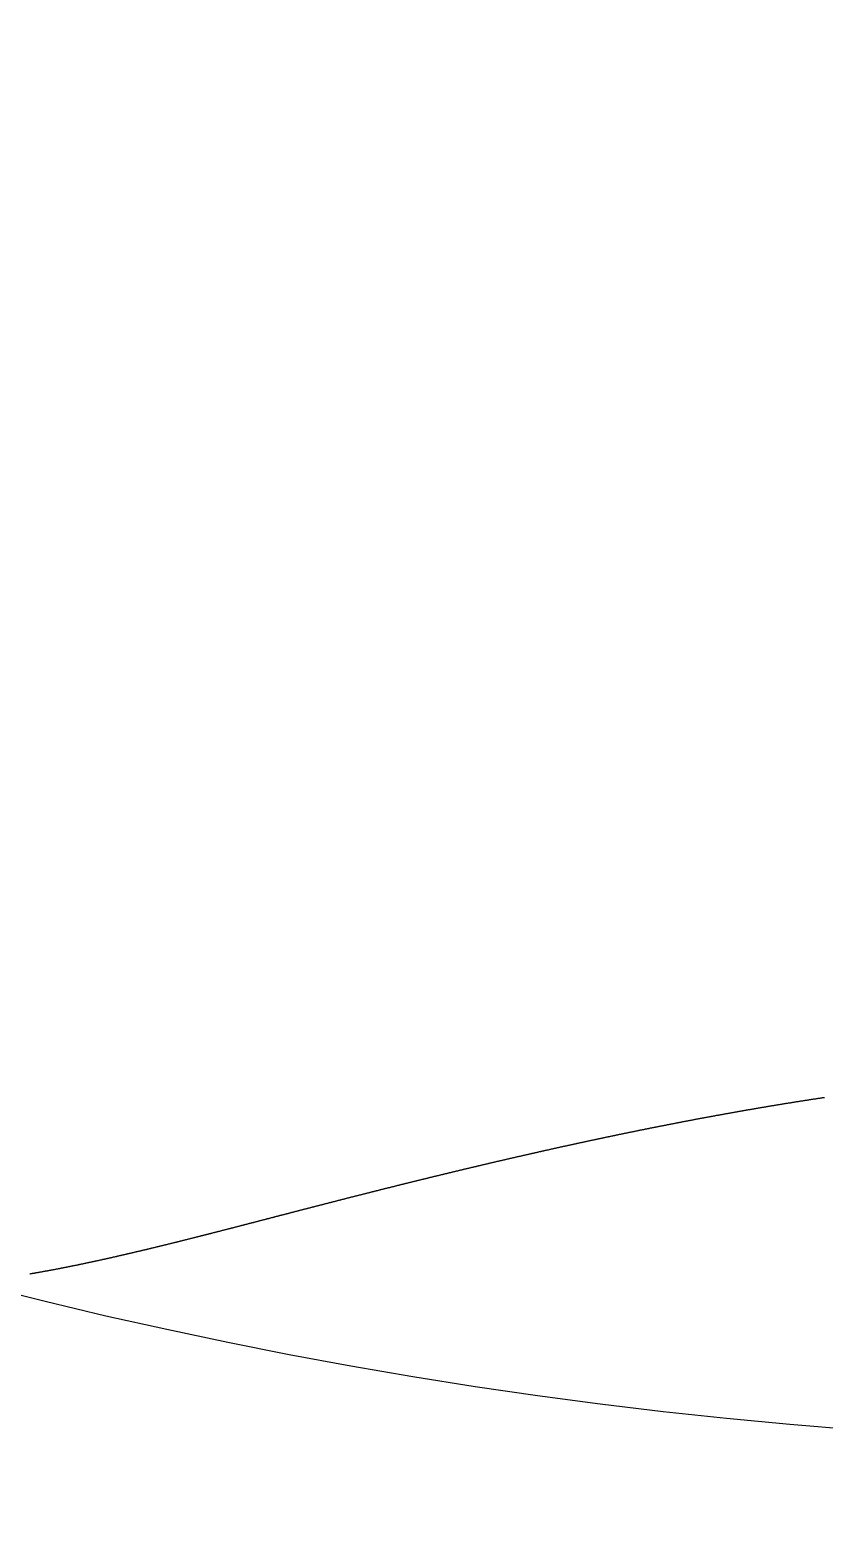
# Model space of a CAD drawing. Header units: millimetres. Extents: x 88 to 97873, y 32 to 55088.
# Drawn here: x 48396.625 to 48398.43, y 5102.381 to 5105.784 of the extents above; entities that cross this region are included whole.
import ezdxf

# ---------------------------------------------------------------- set-up
doc = ezdxf.new("R2010")
doc.units = ezdxf.units.MM
doc.header["$LTSCALE"] = 0.3

msp = doc.modelspace()

# ---------------------------------------------------------------- linework, layer by layer
msp.add_lwpolyline([(48396.6244, 5102.9549), (48396.6255, 5102.9551), (48396.6265, 5102.9553), (48396.6275, 5102.9555), (48396.6286, 5102.9557), (48396.6296, 5102.9558), (48396.6307, 5102.956), (48396.6317, 5102.9562), (48396.6328, 5102.9564), (48396.6338, 5102.9566), (48396.6349, 5102.9567), (48396.636, 5102.9569), (48396.637, 5102.9571), (48396.6381, 5102.9573), (48396.6391, 5102.9575), (48396.6402, 5102.9577), (48396.6412, 5102.9578), (48396.6423, 5102.958), (48396.6433, 5102.9582), (48396.6444, 5102.9584), (48396.6454, 5102.9586), (48396.6465, 5102.9588), (48396.6476, 5102.959), (48396.6486, 5102.9591), (48396.6497, 5102.9593), (48396.6507, 5102.9595), (48396.6518, 5102.9597), (48396.6529, 5102.9599), (48396.6539, 5102.9601), (48396.655, 5102.9603), (48396.6561, 5102.9605), (48396.6571, 5102.9607), (48396.6582, 5102.9609), (48396.6592, 5102.9611), (48396.6603, 5102.9613), (48396.6614, 5102.9615), (48396.6624, 5102.9616), (48396.6635, 5102.9618), (48396.6646, 5102.962), (48396.6656, 5102.9622), (48396.6667, 5102.9624), (48396.6678, 5102.9626), (48396.6688, 5102.9628), (48396.6699, 5102.963), (48396.671, 5102.9632), (48396.6721, 5102.9634), (48396.6731, 5102.9636), (48396.6742, 5102.9638), (48396.6753, 5102.964), (48396.6763, 5102.9642), (48396.6774, 5102.9644), (48396.6785, 5102.9646), (48396.6796, 5102.9648), (48396.6806, 5102.965), (48396.6817, 5102.9652), (48396.6828, 5102.9655), (48396.6839, 5102.9657), (48396.685, 5102.9659), (48396.686, 5102.9661), (48396.6871, 5102.9663), (48396.6882, 5102.9665), (48396.6893, 5102.9667), (48396.6903, 5102.9669), (48396.6914, 5102.9671), (48396.6925, 5102.9673), (48396.6936, 5102.9675), (48396.6947, 5102.9677), (48396.6958, 5102.968), (48396.6968, 5102.9682), (48396.6979, 5102.9684), (48396.699, 5102.9686), (48396.7001, 5102.9688), (48396.7012, 5102.969), (48396.7023, 5102.9692), (48396.7033, 5102.9694), (48396.7044, 5102.9697), (48396.7055, 5102.9699), (48396.7066, 5102.9701), (48396.7077, 5102.9703), (48396.7088, 5102.9705), (48396.7099, 5102.9707), (48396.711, 5102.971), (48396.7121, 5102.9712), (48396.7131, 5102.9714), (48396.7142, 5102.9716), (48396.7153, 5102.9718), (48396.7164, 5102.972), (48396.7175, 5102.9723), (48396.7186, 5102.9725), (48396.7197, 5102.9727), (48396.7208, 5102.9729), (48396.7219, 5102.9731), (48396.723, 5102.9734), (48396.7241, 5102.9736), (48396.7252, 5102.9738), (48396.7263, 5102.974), (48396.7274, 5102.9743), (48396.7285, 5102.9745), (48396.7296, 5102.9747), (48396.7307, 5102.9749), (48396.7318, 5102.9752), (48396.7329, 5102.9754), (48396.734, 5102.9756), (48396.7351, 5102.9758), (48396.7362, 5102.9761), (48396.7373, 5102.9763), (48396.7384, 5102.9765), (48396.7395, 5102.9768), (48396.7406, 5102.977), (48396.7417, 5102.9772), (48396.7428, 5102.9775), (48396.7439, 5102.9777), (48396.745, 5102.9779), (48396.7461, 5102.9781), (48396.7472, 5102.9784), (48396.7483, 5102.9786), (48396.7494, 5102.9788), (48396.7505, 5102.9791), (48396.7516, 5102.9793), (48396.7527, 5102.9795), (48396.7539, 5102.9798), (48396.755, 5102.98), (48396.7561, 5102.9803), (48396.7572, 5102.9805), (48396.7583, 5102.9807), (48396.7594, 5102.981), (48396.7605, 5102.9812), (48396.7616, 5102.9814), (48396.7627, 5102.9817), (48396.7639, 5102.9819), (48396.765, 5102.9822), (48396.7661, 5102.9824), (48396.7672, 5102.9826), (48396.7683, 5102.9829), (48396.7694, 5102.9831), (48396.7706, 5102.9834), (48396.7717, 5102.9836), (48396.7728, 5102.9838), (48396.7739, 5102.9841), (48396.775, 5102.9843), (48396.7761, 5102.9846), (48396.7773, 5102.9848), (48396.7784, 5102.9851), (48396.7795, 5102.9853), (48396.7806, 5102.9855), (48396.7818, 5102.9858), (48396.7829, 5102.986), (48396.784, 5102.9863), (48396.7851, 5102.9865), (48396.7862, 5102.9868), (48396.7874, 5102.987), (48396.7885, 5102.9873), (48396.7896, 5102.9875), (48396.7907, 5102.9878), (48396.7919, 5102.988), (48396.793, 5102.9883), (48396.7941, 5102.9885), (48396.7952, 5102.9888), (48396.7964, 5102.989), (48396.7975, 5102.9893), (48396.7986, 5102.9895), (48396.7998, 5102.9898), (48396.8009, 5102.99), (48396.802, 5102.9903), (48396.8032, 5102.9905), (48396.8043, 5102.9908), (48396.8054, 5102.991), (48396.8065, 5102.9913), (48396.8077, 5102.9915), (48396.8088, 5102.9918), (48396.8099, 5102.9921), (48396.8111, 5102.9923), (48396.8122, 5102.9926), (48396.8133, 5102.9928), (48396.8145, 5102.9931), (48396.8156, 5102.9933), (48396.8168, 5102.9936), (48396.8179, 5102.9938), (48396.819, 5102.9941), (48396.8202, 5102.9944), (48396.8213, 5102.9946), (48396.8224, 5102.9949), (48396.8236, 5102.9951), (48396.8247, 5102.9954), (48396.8259, 5102.9957), (48396.827, 5102.9959), (48396.8281, 5102.9962), (48396.8293, 5102.9964), (48396.8304, 5102.9967), (48396.8316, 5102.997), (48396.8327, 5102.9972), (48396.8339, 5102.9975), (48396.835, 5102.9978), (48396.8361, 5102.998), (48396.8373, 5102.9983), (48396.8384, 5102.9985), (48396.8396, 5102.9988), (48396.8407, 5102.9991), (48396.8419, 5102.9993), (48396.843, 5102.9996), (48396.8442, 5102.9999), (48396.8453, 5103.0001), (48396.8465, 5103.0004), (48396.8476, 5103.0007), (48396.8488, 5103.0009), (48396.8499, 5103.0012), (48396.8511, 5103.0015), (48396.8522, 5103.0017), (48396.8534, 5103.002), (48396.8545, 5103.0023), (48396.8557, 5103.0026), (48396.8568, 5103.0028), (48396.858, 5103.0031), (48396.8591, 5103.0034), (48396.8603, 5103.0036), (48396.8614, 5103.0039), (48396.8626, 5103.0042), (48396.8637, 5103.0045), (48396.8649, 5103.0047), (48396.866, 5103.005), (48396.8672, 5103.0053), (48396.8684, 5103.0055), (48396.8695, 5103.0058), (48396.8707, 5103.0061), (48396.8718, 5103.0064), (48396.873, 5103.0066), (48396.8742, 5103.0069), (48396.8753, 5103.0072), (48396.8765, 5103.0075), (48396.8776, 5103.0077), (48396.8788, 5103.008), (48396.88, 5103.0083), (48396.8811, 5103.0086), (48396.8823, 5103.0088), (48396.8834, 5103.0091), (48396.8846, 5103.0094), (48396.8858, 5103.0097), (48396.8869, 5103.01), (48396.8881, 5103.0102), (48396.8893, 5103.0105), (48396.8904, 5103.0108), (48396.8916, 5103.0111), (48396.8928, 5103.0114), (48396.8939, 5103.0116), (48396.8951, 5103.0119), (48396.8963, 5103.0122), (48396.8974, 5103.0125), (48396.8986, 5103.0128), (48396.8998, 5103.013), (48396.9009, 5103.0133), (48396.9021, 5103.0136), (48396.9033, 5103.0139), (48396.9044, 5103.0142), (48396.9056, 5103.0145), (48396.9068, 5103.0147), (48396.9079, 5103.015), (48396.9091, 5103.0153), (48396.9103, 5103.0156), (48396.9115, 5103.0159), (48396.9126, 5103.0162), (48396.9138, 5103.0164), (48396.915, 5103.0167), (48396.9162, 5103.017), (48396.9173, 5103.0173), (48396.9185, 5103.0176), (48396.9197, 5103.0179), (48396.9209, 5103.0182), (48396.922, 5103.0185), (48396.9232, 5103.0187), (48396.9244, 5103.019), (48396.9256, 5103.0193), (48396.9267, 5103.0196), (48396.9279, 5103.0199), (48396.9291, 5103.0202), (48396.9303, 5103.0205), (48396.9315, 5103.0208), (48396.9326, 5103.0211), (48396.9338, 5103.0213), (48396.935, 5103.0216), (48396.9362, 5103.0219), (48396.9374, 5103.0222), (48396.9385, 5103.0225), (48396.9397, 5103.0228), (48396.9409, 5103.0231), (48396.9421, 5103.0234), (48396.9433, 5103.0237), (48396.9445, 5103.024), (48396.9456, 5103.0243), (48396.9468, 5103.0246), (48396.948, 5103.0248), (48396.9492, 5103.0251), (48396.9504, 5103.0254), (48396.9516, 5103.0257), (48396.9528, 5103.026), (48396.954, 5103.0263), (48396.9551, 5103.0266), (48396.9563, 5103.0269), (48396.9575, 5103.0272), (48396.9587, 5103.0275), (48396.9599, 5103.0278), (48396.9611, 5103.0281), (48396.9623, 5103.0284), (48396.9635, 5103.0287), (48396.9647, 5103.029), (48396.9659, 5103.0293), (48396.967, 5103.0296), (48396.9682, 5103.0299), (48396.9694, 5103.0302), (48396.9706, 5103.0305), (48396.9718, 5103.0308), (48396.973, 5103.0311), (48396.9742, 5103.0314), (48396.9754, 5103.0317), (48396.9766, 5103.032), (48396.9778, 5103.0323), (48396.979, 5103.0326), (48396.9802, 5103.0329), (48396.9814, 5103.0332), (48396.9826, 5103.0335), (48396.9838, 5103.0338), (48396.985, 5103.0341), (48396.9862, 5103.0344), (48396.9874, 5103.0347), (48396.9886, 5103.035), (48396.9898, 5103.0353), (48396.991, 5103.0356), (48396.9922, 5103.0359), (48396.9934, 5103.0362), (48396.9946, 5103.0365), (48396.9958, 5103.0368), (48396.997, 5103.0371), (48396.9982, 5103.0374), (48396.9994, 5103.0377), (48397.0006, 5103.038), (48397.0018, 5103.0383), (48397.003, 5103.0386), (48397.0042, 5103.0389), (48397.0054, 5103.0392), (48397.0066, 5103.0395), (48397.0078, 5103.0398), (48397.009, 5103.0401), (48397.0102, 5103.0404), (48397.0114, 5103.0408), (48397.0126, 5103.0411), (48397.0138, 5103.0414), (48397.015, 5103.0417), (48397.0162, 5103.042), (48397.0175, 5103.0423), (48397.0187, 5103.0426), (48397.0199, 5103.0429), (48397.0211, 5103.0432), (48397.0223, 5103.0435), (48397.0235, 5103.0438), (48397.0247, 5103.0441), (48397.0259, 5103.0444), (48397.0271, 5103.0447), (48397.0283, 5103.0451), (48397.0296, 5103.0454), (48397.0308, 5103.0457), (48397.032, 5103.046), (48397.0332, 5103.0463), (48397.0344, 5103.0466), (48397.0356, 5103.0469), (48397.0368, 5103.0472), (48397.0381, 5103.0475), (48397.0393, 5103.0478), (48397.0405, 5103.0482), (48397.0417, 5103.0485), (48397.0429, 5103.0488), (48397.0441, 5103.0491), (48397.0453, 5103.0494), (48397.0466, 5103.0497), (48397.0478, 5103.05), (48397.049, 5103.0503), (48397.0502, 5103.0507), (48397.0514, 5103.051), (48397.0527, 5103.0513), (48397.0539, 5103.0516), (48397.0551, 5103.0519), (48397.0563, 5103.0522), (48397.0575, 5103.0525), (48397.0588, 5103.0528), (48397.06, 5103.0532), (48397.0612, 5103.0535), (48397.0624, 5103.0538), (48397.0636, 5103.0541), (48397.0649, 5103.0544), (48397.0661, 5103.0547), (48397.0673, 5103.055), (48397.0685, 5103.0554), (48397.0698, 5103.0557), (48397.071, 5103.056), (48397.0722, 5103.0563), (48397.0734, 5103.0566), (48397.0747, 5103.0569), (48397.0759, 5103.0573), (48397.0771, 5103.0576), (48397.0783, 5103.0579), (48397.0796, 5103.0582), (48397.0808, 5103.0585), (48397.082, 5103.0588), (48397.0832, 5103.0592), (48397.0845, 5103.0595), (48397.0857, 5103.0598), (48397.0869, 5103.0601), (48397.0882, 5103.0604), (48397.0894, 5103.0607), (48397.0906, 5103.0611), (48397.0918, 5103.0614), (48397.0931, 5103.0617), (48397.0943, 5103.062), (48397.0955, 5103.0623), (48397.0968, 5103.0626), (48397.098, 5103.063), (48397.0992, 5103.0633), (48397.1005, 5103.0636), (48397.1017, 5103.0639), (48397.1029, 5103.0642), (48397.1042, 5103.0646), (48397.1054, 5103.0649), (48397.1066, 5103.0652), (48397.1079, 5103.0655), (48397.1091, 5103.0658), (48397.1103, 5103.0662), (48397.1116, 5103.0665), (48397.1128, 5103.0668), (48397.114, 5103.0671), (48397.1153, 5103.0674), (48397.1165, 5103.0678), (48397.1178, 5103.0681), (48397.119, 5103.0684), (48397.1202, 5103.0687), (48397.1215, 5103.069), (48397.1227, 5103.0694), (48397.1239, 5103.0697), (48397.1252, 5103.07), (48397.1264, 5103.0703), (48397.1277, 5103.0707), (48397.1289, 5103.071), (48397.1301, 5103.0713), (48397.1314, 5103.0716), (48397.1326, 5103.0719), (48397.1339, 5103.0723), (48397.1351, 5103.0726), (48397.1363, 5103.0729), (48397.1376, 5103.0732), (48397.1388, 5103.0736), (48397.1401, 5103.0739), (48397.1413, 5103.0742), (48397.1426, 5103.0745), (48397.1438, 5103.0748), (48397.1451, 5103.0752), (48397.1463, 5103.0755), (48397.1475, 5103.0758), (48397.1488, 5103.0761), (48397.15, 5103.0765), (48397.1513, 5103.0768), (48397.1525, 5103.0771), (48397.1538, 5103.0774), (48397.155, 5103.0778), (48397.1563, 5103.0781), (48397.1575, 5103.0784), (48397.1588, 5103.0787), (48397.16, 5103.0791), (48397.1613, 5103.0794), (48397.1625, 5103.0797), (48397.1638, 5103.08), (48397.165, 5103.0804), (48397.1663, 5103.0807), (48397.1675, 5103.081), (48397.1688, 5103.0813), (48397.17, 5103.0817), (48397.1713, 5103.082), (48397.1725, 5103.0823), (48397.1738, 5103.0826), (48397.175, 5103.083), (48397.1763, 5103.0833), (48397.1775, 5103.0836), (48397.1788, 5103.0839), (48397.18, 5103.0843), (48397.1813, 5103.0846), (48397.1825, 5103.0849), (48397.1838, 5103.0852), (48397.185, 5103.0856), (48397.1863, 5103.0859), (48397.1876, 5103.0862), (48397.1888, 5103.0865), (48397.1901, 5103.0869), (48397.1913, 5103.0872), (48397.1926, 5103.0875), (48397.1938, 5103.0879), (48397.1951, 5103.0882), (48397.1963, 5103.0885), (48397.1976, 5103.0888), (48397.1989, 5103.0892), (48397.2001, 5103.0895), (48397.2014, 5103.0898), (48397.2026, 5103.0901), (48397.2039, 5103.0905), (48397.2052, 5103.0908), (48397.2064, 5103.0911), (48397.2077, 5103.0915), (48397.2089, 5103.0918), (48397.2102, 5103.0921), (48397.2115, 5103.0924), (48397.2127, 5103.0928), (48397.214, 5103.0931), (48397.2152, 5103.0934), (48397.2165, 5103.0937), (48397.2178, 5103.0941), (48397.219, 5103.0944), (48397.2203, 5103.0947), (48397.2215, 5103.0951), (48397.2228, 5103.0954), (48397.2241, 5103.0957), (48397.2253, 5103.096), (48397.2266, 5103.0964), (48397.2279, 5103.0967), (48397.2291, 5103.097), (48397.2304, 5103.0974), (48397.2317, 5103.0977), (48397.2329, 5103.098), (48397.2342, 5103.0983), (48397.2355, 5103.0987), (48397.2367, 5103.099), (48397.238, 5103.0993), (48397.2393, 5103.0997), (48397.2405, 5103.1), (48397.2418, 5103.1003), (48397.2431, 5103.1006), (48397.2443, 5103.101), (48397.2456, 5103.1013), (48397.2469, 5103.1016), (48397.2481, 5103.102), (48397.2494, 5103.1023), (48397.2507, 5103.1026), (48397.2519, 5103.1029), (48397.2532, 5103.1033), (48397.2545, 5103.1036), (48397.2558, 5103.1039), (48397.257, 5103.1043), (48397.2583, 5103.1046), (48397.2596, 5103.1049), (48397.2608, 5103.1052), (48397.2621, 5103.1056), (48397.2634, 5103.1059), (48397.2647, 5103.1062), (48397.2659, 5103.1066), (48397.2672, 5103.1069), (48397.2685, 5103.1072), (48397.2698, 5103.1075), (48397.271, 5103.1079), (48397.2723, 5103.1082), (48397.2736, 5103.1085), (48397.2749, 5103.1089), (48397.2761, 5103.1092), (48397.2774, 5103.1095), (48397.2787, 5103.1098), (48397.28, 5103.1102), (48397.2812, 5103.1105), (48397.2825, 5103.1108), (48397.2838, 5103.1112), (48397.2851, 5103.1115), (48397.2863, 5103.1118), (48397.2876, 5103.1121), (48397.2889, 5103.1125), (48397.2902, 5103.1128), (48397.2914, 5103.1131), (48397.2927, 5103.1135), (48397.294, 5103.1138), (48397.2953, 5103.1141), (48397.2966, 5103.1145), (48397.2978, 5103.1148), (48397.2991, 5103.1151), (48397.3004, 5103.1154), (48397.3017, 5103.1158), (48397.303, 5103.1161), (48397.3042, 5103.1164), (48397.3055, 5103.1168), (48397.3068, 5103.1171), (48397.3081, 5103.1174), (48397.3094, 5103.1177), (48397.3107, 5103.1181), (48397.3119, 5103.1184), (48397.3132, 5103.1187), (48397.3145, 5103.1191), (48397.3158, 5103.1194), (48397.3171, 5103.1197), (48397.3184, 5103.12), (48397.3196, 5103.1204), (48397.3209, 5103.1207), (48397.3222, 5103.121), (48397.3235, 5103.1214), (48397.3248, 5103.1217), (48397.3261, 5103.122), (48397.3273, 5103.1223), (48397.3286, 5103.1227), (48397.3299, 5103.123), (48397.3312, 5103.1233), (48397.3325, 5103.1237), (48397.3338, 5103.124), (48397.3351, 5103.1243), (48397.3364, 5103.1247), (48397.3376, 5103.125), (48397.3389, 5103.1253), (48397.3402, 5103.1256), (48397.3415, 5103.126), (48397.3428, 5103.1263), (48397.3441, 5103.1266), (48397.3454, 5103.127), (48397.3467, 5103.1273), (48397.3479, 5103.1276), (48397.3492, 5103.1279), (48397.3505, 5103.1283), (48397.3518, 5103.1286), (48397.3531, 5103.1289), (48397.3544, 5103.1293), (48397.3557, 5103.1296), (48397.357, 5103.1299), (48397.3583, 5103.1302), (48397.3596, 5103.1306), (48397.3609, 5103.1309), (48397.3621, 5103.1312), (48397.3634, 5103.1316), (48397.3647, 5103.1319), (48397.366, 5103.1322), (48397.3673, 5103.1325), (48397.3686, 5103.1329), (48397.3699, 5103.1332), (48397.3712, 5103.1335), (48397.3725, 5103.1339), (48397.3738, 5103.1342), (48397.3751, 5103.1345), (48397.3764, 5103.1348), (48397.3777, 5103.1352), (48397.379, 5103.1355), (48397.3803, 5103.1358), (48397.3816, 5103.1362), (48397.3829, 5103.1365), (48397.3842, 5103.1368), (48397.3855, 5103.1371), (48397.3868, 5103.1375), (48397.388, 5103.1378), (48397.3893, 5103.1381), (48397.3906, 5103.1384), (48397.3919, 5103.1388), (48397.3932, 5103.1391), (48397.3945, 5103.1394), (48397.3958, 5103.1398), (48397.3971, 5103.1401), (48397.3984, 5103.1404), (48397.3997, 5103.1407), (48397.401, 5103.1411), (48397.4023, 5103.1414), (48397.4036, 5103.1417), (48397.4049, 5103.1421), (48397.4062, 5103.1424), (48397.4075, 5103.1427), (48397.4088, 5103.143), (48397.4101, 5103.1434), (48397.4114, 5103.1437), (48397.4127, 5103.144), (48397.414, 5103.1443), (48397.4153, 5103.1447), (48397.4167, 5103.145), (48397.418, 5103.1453), (48397.4193, 5103.1457), (48397.4206, 5103.146), (48397.4219, 5103.1463), (48397.4232, 5103.1466), (48397.4245, 5103.147), (48397.4258, 5103.1473), (48397.4271, 5103.1476), (48397.4284, 5103.148), (48397.4297, 5103.1483), (48397.431, 5103.1486), (48397.4323, 5103.1489), (48397.4336, 5103.1493), (48397.4349, 5103.1496), (48397.4362, 5103.1499), (48397.4375, 5103.1502), (48397.4388, 5103.1506), (48397.4401, 5103.1509), (48397.4414, 5103.1512), (48397.4428, 5103.1515), (48397.4441, 5103.1519), (48397.4454, 5103.1522), (48397.4467, 5103.1525), (48397.448, 5103.1529), (48397.4493, 5103.1532), (48397.4506, 5103.1535), (48397.4519, 5103.1538), (48397.4532, 5103.1542), (48397.4545, 5103.1545), (48397.4558, 5103.1548), (48397.4571, 5103.1551), (48397.4585, 5103.1555), (48397.4598, 5103.1558), (48397.4611, 5103.1561), (48397.4624, 5103.1564), (48397.4637, 5103.1568), (48397.465, 5103.1571), (48397.4663, 5103.1574), (48397.4676, 5103.1577), (48397.4689, 5103.1581), (48397.4703, 5103.1584), (48397.4716, 5103.1587), (48397.4729, 5103.1591), (48397.4742, 5103.1594), (48397.4755, 5103.1597), (48397.4768, 5103.16), (48397.4781, 5103.1604), (48397.4795, 5103.1607), (48397.4808, 5103.161), (48397.4821, 5103.1613), (48397.4834, 5103.1617), (48397.4847, 5103.162), (48397.486, 5103.1623), (48397.4873, 5103.1626), (48397.4887, 5103.163), (48397.49, 5103.1633), (48397.4913, 5103.1636), (48397.4926, 5103.1639), (48397.4939, 5103.1643), (48397.4952, 5103.1646), (48397.4966, 5103.1649), (48397.4979, 5103.1652), (48397.4992, 5103.1656), (48397.5005, 5103.1659), (48397.5018, 5103.1662), (48397.5031, 5103.1665), (48397.5045, 5103.1669), (48397.5058, 5103.1672), (48397.5071, 5103.1675), (48397.5084, 5103.1678), (48397.5097, 5103.1682), (48397.511, 5103.1685), (48397.5124, 5103.1688), (48397.5137, 5103.1691), (48397.515, 5103.1695), (48397.5163, 5103.1698), (48397.5176, 5103.1701), (48397.519, 5103.1704), (48397.5203, 5103.1707), (48397.5216, 5103.1711), (48397.5229, 5103.1714), (48397.5243, 5103.1717), (48397.5256, 5103.172), (48397.5269, 5103.1724), (48397.5282, 5103.1727), (48397.5295, 5103.173), (48397.5309, 5103.1733), (48397.5322, 5103.1737), (48397.5335, 5103.174), (48397.5348, 5103.1743), (48397.5362, 5103.1746), (48397.5375, 5103.175), (48397.5388, 5103.1753), (48397.5401, 5103.1756), (48397.5414, 5103.1759), (48397.5428, 5103.1762), (48397.5441, 5103.1766), (48397.5454, 5103.1769), (48397.5467, 5103.1772), (48397.5481, 5103.1775), (48397.5494, 5103.1779), (48397.5507, 5103.1782), (48397.552, 5103.1785), (48397.5534, 5103.1788), (48397.5547, 5103.1791), (48397.556, 5103.1795), (48397.5574, 5103.1798), (48397.5587, 5103.1801), (48397.56, 5103.1804), (48397.5613, 5103.1808), (48397.5627, 5103.1811), (48397.564, 5103.1814), (48397.5653, 5103.1817), (48397.5666, 5103.182), (48397.568, 5103.1824), (48397.5693, 5103.1827), (48397.5706, 5103.183), (48397.572, 5103.1833), (48397.5733, 5103.1837), (48397.5746, 5103.184), (48397.5759, 5103.1843), (48397.5773, 5103.1846), (48397.5786, 5103.1849), (48397.5799, 5103.1853), (48397.5813, 5103.1856), (48397.5826, 5103.1859), (48397.5839, 5103.1862), (48397.5853, 5103.1865), (48397.5866, 5103.1869), (48397.5879, 5103.1872), (48397.5893, 5103.1875), (48397.5906, 5103.1878), (48397.5919, 5103.1881), (48397.5932, 5103.1885), (48397.5946, 5103.1888), (48397.5959, 5103.1891), (48397.5972, 5103.1894), (48397.5986, 5103.1897), (48397.5999, 5103.1901), (48397.6012, 5103.1904), (48397.6026, 5103.1907), (48397.6039, 5103.191), (48397.6052, 5103.1913), (48397.6066, 5103.1917), (48397.6079, 5103.192), (48397.6092, 5103.1923), (48397.6106, 5103.1926), (48397.6119, 5103.1929), (48397.6133, 5103.1933), (48397.6146, 5103.1936), (48397.6159, 5103.1939), (48397.6173, 5103.1942), (48397.6186, 5103.1945), (48397.6199, 5103.1948), (48397.6213, 5103.1952), (48397.6226, 5103.1955), (48397.6239, 5103.1958), (48397.6253, 5103.1961), (48397.6266, 5103.1964), (48397.628, 5103.1968), (48397.6293, 5103.1971), (48397.6306, 5103.1974), (48397.632, 5103.1977), (48397.6333, 5103.198), (48397.6346, 5103.1983), (48397.636, 5103.1987), (48397.6373, 5103.199), (48397.6387, 5103.1993), (48397.64, 5103.1996), (48397.6413, 5103.1999), (48397.6427, 5103.2002), (48397.644, 5103.2006), (48397.6454, 5103.2009), (48397.6467, 5103.2012), (48397.648, 5103.2015), (48397.6494, 5103.2018), (48397.6507, 5103.2021), (48397.6521, 5103.2025), (48397.6534, 5103.2028), (48397.6547, 5103.2031), (48397.6561, 5103.2034), (48397.6574, 5103.2037), (48397.6588, 5103.204), (48397.6601, 5103.2044), (48397.6614, 5103.2047), (48397.6628, 5103.205), (48397.6641, 5103.2053), (48397.6655, 5103.2056), (48397.6668, 5103.2059), (48397.6682, 5103.2063), (48397.6695, 5103.2066), (48397.6709, 5103.2069), (48397.6722, 5103.2072), (48397.6735, 5103.2075), (48397.6749, 5103.2078), (48397.6762, 5103.2081), (48397.6776, 5103.2085), (48397.6789, 5103.2088), (48397.6803, 5103.2091), (48397.6816, 5103.2094), (48397.6829, 5103.2097), (48397.6843, 5103.21), (48397.6856, 5103.2103), (48397.687, 5103.2107), (48397.6883, 5103.211), (48397.6897, 5103.2113), (48397.691, 5103.2116), (48397.6924, 5103.2119), (48397.6937, 5103.2122), (48397.6951, 5103.2125), (48397.6964, 5103.2129), (48397.6978, 5103.2132), (48397.6991, 5103.2135), (48397.7005, 5103.2138), (48397.7018, 5103.2141), (48397.7031, 5103.2144), (48397.7045, 5103.2147), (48397.7058, 5103.215), (48397.7072, 5103.2154), (48397.7085, 5103.2157), (48397.7099, 5103.216), (48397.7112, 5103.2163), (48397.7126, 5103.2166), (48397.7139, 5103.2169), (48397.7153, 5103.2172), (48397.7166, 5103.2175), (48397.718, 5103.2179), (48397.7193, 5103.2182), (48397.7207, 5103.2185), (48397.722, 5103.2188), (48397.7234, 5103.2191), (48397.7247, 5103.2194), (48397.7261, 5103.2197), (48397.7274, 5103.22), (48397.7288, 5103.2203), (48397.7301, 5103.2206), (48397.7315, 5103.221), (48397.7328, 5103.2213), (48397.7342, 5103.2216), (48397.7356, 5103.2219), (48397.7369, 5103.2222), (48397.7383, 5103.2225), (48397.7396, 5103.2228), (48397.741, 5103.2231), (48397.7423, 5103.2234), (48397.7437, 5103.2237), (48397.745, 5103.2241), (48397.7464, 5103.2244), (48397.7477, 5103.2247), (48397.7491, 5103.225), (48397.7504, 5103.2253), (48397.7518, 5103.2256), (48397.7531, 5103.2259), (48397.7545, 5103.2262), (48397.7559, 5103.2265), (48397.7572, 5103.2268), (48397.7586, 5103.2271), (48397.7599, 5103.2275), (48397.7613, 5103.2278), (48397.7626, 5103.2281), (48397.764, 5103.2284), (48397.7653, 5103.2287), (48397.7667, 5103.229), (48397.7681, 5103.2293), (48397.7694, 5103.2296), (48397.7708, 5103.2299), (48397.7721, 5103.2302), (48397.7735, 5103.2305), (48397.7748, 5103.2308), (48397.7762, 5103.2311), (48397.7776, 5103.2314), (48397.7789, 5103.2318), (48397.7803, 5103.2321), (48397.7816, 5103.2324), (48397.783, 5103.2327), (48397.7843, 5103.233), (48397.7857, 5103.2333), (48397.7871, 5103.2336), (48397.7884, 5103.2339), (48397.7898, 5103.2342), (48397.7911, 5103.2345), (48397.7925, 5103.2348), (48397.7939, 5103.2351), (48397.7952, 5103.2354), (48397.7966, 5103.2357), (48397.7979, 5103.236), (48397.7993, 5103.2363), (48397.8007, 5103.2366), (48397.802, 5103.2369), (48397.8034, 5103.2372), (48397.8047, 5103.2375), (48397.8061, 5103.2378), (48397.8075, 5103.2382), (48397.8088, 5103.2385), (48397.8102, 5103.2388), (48397.8115, 5103.2391), (48397.8129, 5103.2394), (48397.8143, 5103.2397), (48397.8156, 5103.24), (48397.817, 5103.2403), (48397.8183, 5103.2406), (48397.8197, 5103.2409), (48397.8211, 5103.2412), (48397.8224, 5103.2415), (48397.8238, 5103.2418), (48397.8252, 5103.2421), (48397.8265, 5103.2424), (48397.8279, 5103.2427), (48397.8293, 5103.243), (48397.8306, 5103.2433), (48397.832, 5103.2436), (48397.8333, 5103.2439), (48397.8347, 5103.2442), (48397.8361, 5103.2445), (48397.8374, 5103.2448), (48397.8388, 5103.2451), (48397.8402, 5103.2454), (48397.8415, 5103.2457), (48397.8429, 5103.246), (48397.8443, 5103.2463), (48397.8456, 5103.2466), (48397.847, 5103.2469), (48397.8484, 5103.2472), (48397.8497, 5103.2475), (48397.8511, 5103.2478), (48397.8525, 5103.2481), (48397.8538, 5103.2484), (48397.8552, 5103.2487), (48397.8566, 5103.249), (48397.8579, 5103.2493), (48397.8593, 5103.2496), (48397.8607, 5103.2499), (48397.862, 5103.2502), (48397.8634, 5103.2505), (48397.8648, 5103.2508), (48397.8661, 5103.2511), (48397.8675, 5103.2514), (48397.8689, 5103.2517), (48397.8702, 5103.252), (48397.8716, 5103.2523), (48397.873, 5103.2526), (48397.8743, 5103.2529), (48397.8757, 5103.2532), (48397.8771, 5103.2535), (48397.8784, 5103.2538), (48397.8798, 5103.254), (48397.8812, 5103.2543), (48397.8825, 5103.2546), (48397.8839, 5103.2549), (48397.8853, 5103.2552), (48397.8867, 5103.2555), (48397.888, 5103.2558), (48397.8894, 5103.2561), (48397.8908, 5103.2564), (48397.8921, 5103.2567), (48397.8935, 5103.257), (48397.8949, 5103.2573), (48397.8962, 5103.2576), (48397.8976, 5103.2579), (48397.899, 5103.2582), (48397.9004, 5103.2585), (48397.9017, 5103.2588), (48397.9031, 5103.2591), (48397.9045, 5103.2594), (48397.9058, 5103.2596), (48397.9072, 5103.2599), (48397.9086, 5103.2602), (48397.91, 5103.2605), (48397.9113, 5103.2608), (48397.9127, 5103.2611), (48397.9141, 5103.2614), (48397.9155, 5103.2617), (48397.9168, 5103.262), (48397.9182, 5103.2623), (48397.9196, 5103.2626), (48397.9209, 5103.2629), (48397.9223, 5103.2632), (48397.9237, 5103.2634), (48397.9251, 5103.2637), (48397.9264, 5103.264), (48397.9278, 5103.2643), (48397.9292, 5103.2646), (48397.9306, 5103.2649), (48397.9319, 5103.2652), (48397.9333, 5103.2655), (48397.9347, 5103.2658), (48397.9361, 5103.2661), (48397.9374, 5103.2663), (48397.9388, 5103.2666), (48397.9402, 5103.2669), (48397.9416, 5103.2672), (48397.9429, 5103.2675), (48397.9443, 5103.2678), (48397.9457, 5103.2681), (48397.9471, 5103.2684), (48397.9484, 5103.2687), (48397.9498, 5103.2689), (48397.9512, 5103.2692), (48397.9526, 5103.2695), (48397.9539, 5103.2698), (48397.9553, 5103.2701), (48397.9567, 5103.2704), (48397.9581, 5103.2707), (48397.9595, 5103.271), (48397.9608, 5103.2712), (48397.9622, 5103.2715), (48397.9636, 5103.2718), (48397.965, 5103.2721), (48397.9663, 5103.2724), (48397.9677, 5103.2727), (48397.9691, 5103.273), (48397.9705, 5103.2733), (48397.9719, 5103.2735), (48397.9732, 5103.2738), (48397.9746, 5103.2741), (48397.976, 5103.2744), (48397.9774, 5103.2747), (48397.9787, 5103.275), (48397.9801, 5103.2752), (48397.9815, 5103.2755), (48397.9829, 5103.2758), (48397.9843, 5103.2761), (48397.9856, 5103.2764), (48397.987, 5103.2767), (48397.9884, 5103.2769), (48397.9898, 5103.2772), (48397.9912, 5103.2775), (48397.9925, 5103.2778), (48397.9939, 5103.2781), (48397.9953, 5103.2784), (48397.9967, 5103.2786), (48397.9981, 5103.2789), (48397.9994, 5103.2792), (48398.0008, 5103.2795), (48398.0022, 5103.2798), (48398.0036, 5103.2801), (48398.005, 5103.2803), (48398.0063, 5103.2806), (48398.0077, 5103.2809), (48398.0091, 5103.2812), (48398.0105, 5103.2815), (48398.0119, 5103.2817), (48398.0133, 5103.282), (48398.0146, 5103.2823), (48398.016, 5103.2826), (48398.0174, 5103.2829), (48398.0188, 5103.2831), (48398.0202, 5103.2834), (48398.0216, 5103.2837), (48398.0229, 5103.284), (48398.0243, 5103.2843), (48398.0257, 5103.2845), (48398.0271, 5103.2848), (48398.0285, 5103.2851), (48398.0299, 5103.2854), (48398.0312, 5103.2856), (48398.0326, 5103.2859), (48398.034, 5103.2862), (48398.0354, 5103.2865), (48398.0368, 5103.2868), (48398.0382, 5103.287), (48398.0395, 5103.2873), (48398.0409, 5103.2876), (48398.0423, 5103.2879), (48398.0437, 5103.2881), (48398.0451, 5103.2884), (48398.0465, 5103.2887), (48398.0478, 5103.289), (48398.0492, 5103.2892), (48398.0506, 5103.2895), (48398.052, 5103.2898), (48398.0534, 5103.2901), (48398.0548, 5103.2903), (48398.0562, 5103.2906), (48398.0575, 5103.2909), (48398.0589, 5103.2912), (48398.0603, 5103.2914), (48398.0617, 5103.2917), (48398.0631, 5103.292), (48398.0645, 5103.2923), (48398.0659, 5103.2925), (48398.0672, 5103.2928), (48398.0686, 5103.2931), (48398.07, 5103.2933), (48398.0714, 5103.2936), (48398.0728, 5103.2939), (48398.0742, 5103.2942), (48398.0756, 5103.2944), (48398.077, 5103.2947), (48398.0783, 5103.295), (48398.0797, 5103.2952), (48398.0811, 5103.2955), (48398.0825, 5103.2958), (48398.0839, 5103.2961), (48398.0853, 5103.2963), (48398.0867, 5103.2966), (48398.0881, 5103.2969), (48398.0894, 5103.2971), (48398.0908, 5103.2974), (48398.0922, 5103.2977), (48398.0936, 5103.298), (48398.095, 5103.2982), (48398.0964, 5103.2985), (48398.0978, 5103.2988), (48398.0992, 5103.299), (48398.1006, 5103.2993), (48398.1019, 5103.2996), (48398.1033, 5103.2998), (48398.1047, 5103.3001), (48398.1061, 5103.3004), (48398.1075, 5103.3006), (48398.1089, 5103.3009), (48398.1103, 5103.3012), (48398.1117, 5103.3014), (48398.1131, 5103.3017), (48398.1144, 5103.302), (48398.1158, 5103.3022), (48398.1172, 5103.3025), (48398.1186, 5103.3028), (48398.12, 5103.303), (48398.1214, 5103.3033), (48398.1228, 5103.3036), (48398.1242, 5103.3038), (48398.1256, 5103.3041), (48398.127, 5103.3043), (48398.1284, 5103.3046), (48398.1297, 5103.3049), (48398.1311, 5103.3051), (48398.1325, 5103.3054), (48398.1339, 5103.3057), (48398.1353, 5103.3059), (48398.1367, 5103.3062), (48398.1381, 5103.3065), (48398.1395, 5103.3067), (48398.1409, 5103.307), (48398.1423, 5103.3072), (48398.1437, 5103.3075), (48398.145, 5103.3078), (48398.1464, 5103.308), (48398.1478, 5103.3083), (48398.1492, 5103.3085), (48398.1506, 5103.3088), (48398.152, 5103.3091), (48398.1534, 5103.3093), (48398.1548, 5103.3096), (48398.1562, 5103.3098), (48398.1576, 5103.3101), (48398.159, 5103.3104), (48398.1604, 5103.3106), (48398.1618, 5103.3109), (48398.1632, 5103.3111), (48398.1645, 5103.3114), (48398.1659, 5103.3117), (48398.1673, 5103.3119), (48398.1687, 5103.3122), (48398.1701, 5103.3124), (48398.1715, 5103.3127), (48398.1729, 5103.3129), (48398.1743, 5103.3132), (48398.1757, 5103.3135), (48398.1771, 5103.3137), (48398.1785, 5103.314), (48398.1799, 5103.3142), (48398.1813, 5103.3145), (48398.1827, 5103.3147), (48398.1841, 5103.315), (48398.1855, 5103.3153), (48398.1869, 5103.3155), (48398.1882, 5103.3158), (48398.1896, 5103.316), (48398.191, 5103.3163), (48398.1924, 5103.3165), (48398.1938, 5103.3168), (48398.1952, 5103.317), (48398.1966, 5103.3173), (48398.198, 5103.3175), (48398.1994, 5103.3178), (48398.2008, 5103.318), (48398.2022, 5103.3183), (48398.2036, 5103.3185), (48398.205, 5103.3188), (48398.2064, 5103.3191), (48398.2078, 5103.3193), (48398.2092, 5103.3196), (48398.2106, 5103.3198), (48398.212, 5103.3201), (48398.2134, 5103.3203), (48398.2148, 5103.3206), (48398.2162, 5103.3208), (48398.2176, 5103.3211), (48398.219, 5103.3213), (48398.2204, 5103.3216), (48398.2218, 5103.3218), (48398.2231, 5103.3221), (48398.2245, 5103.3223), (48398.2259, 5103.3226), (48398.2273, 5103.3228), (48398.2287, 5103.323), (48398.2301, 5103.3233), (48398.2315, 5103.3235), (48398.2329, 5103.3238), (48398.2343, 5103.324), (48398.2357, 5103.3243), (48398.2371, 5103.3245), (48398.2385, 5103.3248), (48398.2399, 5103.325), (48398.2413, 5103.3253), (48398.2427, 5103.3255), (48398.2441, 5103.3258), (48398.2455, 5103.326), (48398.2469, 5103.3263), (48398.2483, 5103.3265), (48398.2497, 5103.3267), (48398.2511, 5103.327), (48398.2525, 5103.3272), (48398.2539, 5103.3275), (48398.2553, 5103.3277), (48398.2567, 5103.328), (48398.2581, 5103.3282), (48398.2595, 5103.3284), (48398.2609, 5103.3287), (48398.2623, 5103.3289), (48398.2637, 5103.3292), (48398.2651, 5103.3294), (48398.2665, 5103.3297), (48398.2679, 5103.3299), (48398.2693, 5103.3301), (48398.2707, 5103.3304), (48398.2721, 5103.3306), (48398.2735, 5103.3309), (48398.2749, 5103.3311), (48398.2763, 5103.3313), (48398.2777, 5103.3316), (48398.2791, 5103.3318), (48398.2805, 5103.3321), (48398.2819, 5103.3323), (48398.2833, 5103.3325), (48398.2847, 5103.3328), (48398.2861, 5103.333), (48398.2875, 5103.3333), (48398.2889, 5103.3335), (48398.2903, 5103.3337), (48398.2917, 5103.334), (48398.2931, 5103.3342), (48398.2945, 5103.3344), (48398.2959, 5103.3347), (48398.2973, 5103.3349), (48398.2987, 5103.3351), (48398.3001, 5103.3354), (48398.3015, 5103.3356), (48398.3029, 5103.3359), (48398.3043, 5103.3361), (48398.3057, 5103.3363), (48398.3071, 5103.3366), (48398.3085, 5103.3368), (48398.3099, 5103.337), (48398.3113, 5103.3373), (48398.3127, 5103.3375), (48398.3141, 5103.3377), (48398.3155, 5103.338), (48398.3169, 5103.3382), (48398.3183, 5103.3384), (48398.3197, 5103.3387), (48398.3211, 5103.3389), (48398.3225, 5103.3391), (48398.3239, 5103.3393), (48398.3253, 5103.3396), (48398.3267, 5103.3398), (48398.3281, 5103.34), (48398.3295, 5103.3403), (48398.3309, 5103.3405), (48398.3323, 5103.3407), (48398.3337, 5103.341), (48398.3351, 5103.3412), (48398.3365, 5103.3414), (48398.3379, 5103.3416), (48398.3393, 5103.3419), (48398.3407, 5103.3421), (48398.3422, 5103.3423), (48398.3436, 5103.3426), (48398.345, 5103.3428), (48398.3464, 5103.343), (48398.3478, 5103.3432), (48398.3492, 5103.3435), (48398.3506, 5103.3437), (48398.352, 5103.3439), (48398.3534, 5103.3441), (48398.3548, 5103.3444), (48398.3562, 5103.3446), (48398.3576, 5103.3448), (48398.359, 5103.3451), (48398.3604, 5103.3453), (48398.3618, 5103.3455), (48398.3632, 5103.3457), (48398.3646, 5103.3459), (48398.366, 5103.3462), (48398.3674, 5103.3464), (48398.3688, 5103.3466), (48398.3702, 5103.3468), (48398.3716, 5103.3471), (48398.373, 5103.3473), (48398.3744, 5103.3475), (48398.3758, 5103.3477), (48398.3772, 5103.3479), (48398.3786, 5103.3482), (48398.38, 5103.3484), (48398.3814, 5103.3486), (48398.3829, 5103.3488), (48398.3843, 5103.3491), (48398.3857, 5103.3493), (48398.3871, 5103.3495), (48398.3885, 5103.3497), (48398.3899, 5103.3499), (48398.3913, 5103.3501), (48398.3927, 5103.3504), (48398.3941, 5103.3506), (48398.3955, 5103.3508), (48398.3969, 5103.351), (48398.3983, 5103.3512), (48398.3997, 5103.3515), (48398.4011, 5103.3517), (48398.4025, 5103.3519), (48398.4039, 5103.3521), (48398.4053, 5103.3523), (48398.4067, 5103.3525), (48398.4081, 5103.3528), (48398.4095, 5103.353), (48398.4109, 5103.3532), (48398.4124, 5103.3534), (48398.4138, 5103.3536), (48398.4152, 5103.3538), (48398.4166, 5103.354), (48398.418, 5103.3543), (48398.4194, 5103.3545), (48398.4208, 5103.3547), (48398.4222, 5103.3549), (48398.4236, 5103.3551), (48398.425, 5103.3553), (48398.4264, 5103.3555), (48398.4278, 5103.3557), (48398.4292, 5103.356), (48398.4306, 5103.3562)])
for radius in [18.5479, 14.363, 11.4141]:
    msp.add_circle((48399.3749, 5113.9807), radius)

doc.saveas('drawing.dxf')
